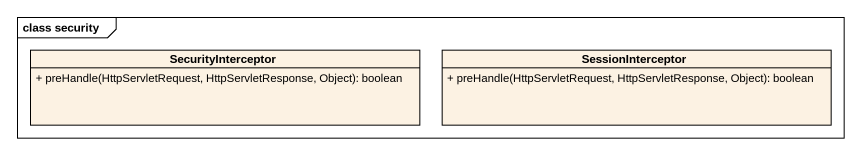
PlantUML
@startuml
mainframe class security
hide circle
hide empty members
skinparam classAttributeIconSize 0
class SecurityInterceptor {
  + preHandle(HttpServletRequest, HttpServletResponse, Object): boolean
}
class SessionInterceptor {
  + preHandle(HttpServletRequest, HttpServletResponse, Object): boolean
}
@enduml
